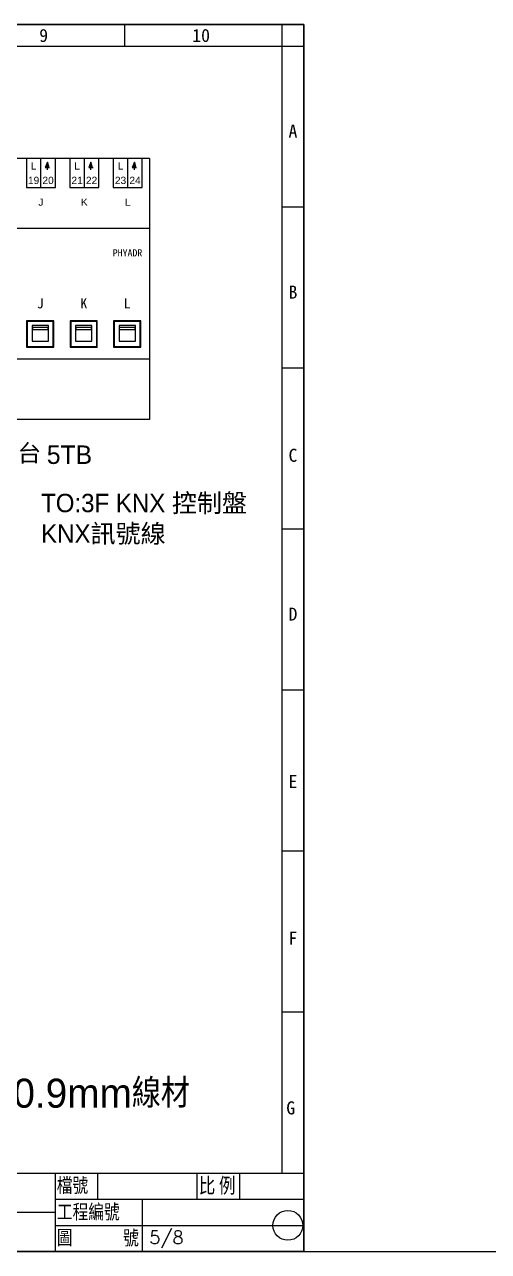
# Model space of a CAD drawing. Header units: millimetres. Extents: x 21506 to 58194, y 6783 to 13041.
# Drawn here: x 43531 to 44590, y 10241 to 13041 of the extents above; entities that cross this region are included whole.
import ezdxf
from ezdxf.enums import TextEntityAlignment as Align

# ---------------------------------------------------------------- set-up
doc = ezdxf.new("R2010")
doc.units = ezdxf.units.MM
doc.linetypes.add('DASH1', pattern=[1.5, 1, -0.5])
doc.layers.add('075KW40IMRV50U03AFO80B4B5', color=7, linetype='Continuous')
doc.layers.add('TEXT', color=11, linetype='Continuous')
doc.styles.add('ARIAL', font='arial.ttf')
doc.styles.add('chineset', font='ds1.shx', dxfattribs={"bigfont": 'chineset.shx'})
doc.styles.get("Standard").update_dxf_attribs({"font": ''})
doc.styles.add('T2', font='simplex', dxfattribs={"bigfont": 'stsl'})
doc.styles.get('Standard').set_extended_font_data('MingLiU')

msp = doc.modelspace()

# ---------------------------------------------------------------- hatches: boundary and pattern name
h = msp.add_hatch(color=256)
h.dxf.hatch_style = 1
h.paths.add_polyline_path([(43582.792, 12726.691), (43577.83, 12715.113), (43587.753, 12715.113)])
h = msp.add_hatch(color=256)
h.dxf.hatch_style = 1
h.paths.add_polyline_path([(43682.03, 12726.691), (43677.068, 12715.113), (43686.992, 12715.113)])
h = msp.add_hatch(color=256)
h.dxf.hatch_style = 1
h.paths.add_polyline_path([(43781.268, 12726.691), (43776.306, 12715.113), (43786.23, 12715.113)])

# ---------------------------------------------------------------- linework, layer by layer
at = {"color": 7}
for p, q in [((44168.105, 13041.008), (40159.679, 13041.008)), ((43759.026, 13041.008), (43759.026, 12991.362)), ((44118.46, 10419.728), (44118.459, 13041.008)), ((44168.105, 13041.008), (44168.105, 10241.005)), ((40159.679, 12991.362), (44168.105, 12991.363)), ((44168.105, 12623.986), (44118.459, 12623.986)), ((44168.105, 12256.61), (44118.459, 12256.61)), ((44168.105, 11889.234), (44118.459, 11889.234)), ((44168.105, 11521.857), (44118.459, 11521.857)), ((44168.105, 11154.481), (44118.459, 11154.481)), ((44168.105, 10787.105), (44118.46, 10787.105)), ((40159.679, 10419.728), (44168.105, 10419.728)), ((43600.563, 10419.728), (43600.563, 10241.005)), ((43697.138, 10419.728), (43697.138, 10360.154)), ((43924.426, 10360.154), (43924.426, 10419.728)), ((44021.001, 10419.728), (44021.001, 10360.154)), ((43600.563, 10360.154), (44168.105, 10360.154)), ((43799.145, 10360.154), (43799.145, 10241.005)), ((43600.563, 10300.579), (44168.105, 10300.579)), ((40159.679, 10241.004), (44168.105, 10241.005))]:
    msp.add_line(p, q, dxfattribs=at)
for p, q in [((40159.679, 13041.008), (44168.105, 13041.008)), ((44168.105, 13041.008), (44168.105, 10241.004)), ((44168.105, 10241.004), (44168.105, 13041.008)), ((43816.001, 12734.961), (42558.985, 12734.961)), ((43534.826, 12734.961), (43534.826, 12668.802)), ((43567.906, 12668.802), (43567.906, 12734.961)), ((43582.792, 12726.691), (43577.83, 12715.113)), ((43577.83, 12715.113), (43587.753, 12715.113)), ((43586.099, 12716.767), (43582.792, 12726.691)), ((43582.792, 12709.324), (43582.792, 12716.767)), ((43600.985, 12668.802), (43600.985, 12734.961)), ((43634.065, 12734.961), (43634.065, 12668.802)), ((43667.144, 12668.802), (43667.144, 12734.961)), ((43682.03, 12726.691), (43677.068, 12715.113)), ((43677.068, 12715.113), (43686.992, 12715.113)), ((43685.338, 12716.767), (43682.03, 12726.691)), ((43682.03, 12709.324), (43682.03, 12716.767)), ((43700.223, 12668.802), (43700.223, 12734.961)), ((43733.303, 12734.961), (43733.303, 12668.802)), ((43766.382, 12668.802), (43766.382, 12734.961)), ((43781.268, 12726.691), (43776.306, 12715.113)), ((43776.306, 12715.113), (43786.23, 12715.113)), ((43784.576, 12716.767), (43781.268, 12726.691)), ((43781.268, 12709.324), (43781.268, 12716.767)), ((43799.461, 12668.802), (43799.461, 12734.961)), ((43816.001, 12734.961), (43816.001, 12139.532)), ((43534.826, 12668.802), (43600.985, 12668.802)), ((43634.065, 12668.802), (43700.223, 12668.802)), ((43733.303, 12668.802), (43799.461, 12668.802)), ((42558.985, 12576.18), (43816.001, 12576.18)), ((43597.539, 12364.472), (43535.516, 12364.472)), ((43535.516, 12364.472), (43535.516, 12304.929)), ((43536.894, 12363.149), (43535.516, 12364.472)), ((43596.161, 12363.149), (43536.894, 12363.149)), ((43536.894, 12363.149), (43536.894, 12306.252)), ((43585.135, 12353.887), (43547.92, 12353.887)), ((43547.92, 12353.887), (43547.92, 12318.161)), ((43549.299, 12350.579), (43583.756, 12350.579)), ((43549.299, 12344.624), (43549.299, 12350.579)), ((43583.756, 12350.579), (43583.756, 12344.624)), ((43585.135, 12318.161), (43585.135, 12353.887)), ((43596.161, 12363.149), (43597.539, 12364.472)), ((43596.161, 12306.252), (43596.161, 12363.149)), ((43597.539, 12304.929), (43597.539, 12364.472)), ((43696.778, 12364.472), (43634.754, 12364.472)), ((43634.754, 12364.472), (43634.754, 12304.929)), ((43636.132, 12363.149), (43634.754, 12364.472)), ((43695.399, 12363.149), (43636.132, 12363.149)), ((43636.132, 12363.149), (43636.132, 12306.252)), ((43684.373, 12353.887), (43647.158, 12353.887)), ((43647.158, 12353.887), (43647.158, 12318.161)), ((43648.537, 12350.579), (43682.994, 12350.579)), ((43648.537, 12344.624), (43648.537, 12350.579)), ((43682.994, 12350.579), (43682.994, 12344.624)), ((43684.373, 12318.161), (43684.373, 12353.887)), ((43695.399, 12363.149), (43696.778, 12364.472)), ((43695.399, 12306.252), (43695.399, 12363.149)), ((43696.778, 12304.929), (43696.778, 12364.472)), ((43796.016, 12364.472), (43733.992, 12364.472)), ((43733.992, 12364.472), (43733.992, 12304.929)), ((43735.37, 12363.149), (43733.992, 12364.472)), ((43794.637, 12363.149), (43735.37, 12363.149)), ((43735.37, 12363.149), (43735.37, 12306.252)), ((43783.611, 12353.887), (43746.397, 12353.887)), ((43746.397, 12353.887), (43746.397, 12318.161)), ((43747.775, 12350.579), (43782.233, 12350.579)), ((43747.775, 12344.624), (43747.775, 12350.579)), ((43782.233, 12350.579), (43782.233, 12344.624)), ((43783.611, 12318.161), (43783.611, 12353.887)), ((43794.637, 12363.149), (43796.016, 12364.472)), ((43794.637, 12306.252), (43794.637, 12363.149)), ((43796.016, 12304.929), (43796.016, 12364.472)), ((43583.756, 12344.624), (43549.299, 12344.624)), ((43682.994, 12344.624), (43648.537, 12344.624)), ((43782.233, 12344.624), (43747.775, 12344.624)), ((43535.516, 12304.929), (43536.894, 12306.252)), ((43535.516, 12304.929), (43597.539, 12304.929)), ((43536.894, 12306.252), (43596.161, 12306.252)), ((43547.92, 12318.161), (43585.135, 12318.161)), ((43596.161, 12306.252), (43597.539, 12304.929)), ((43634.754, 12304.929), (43636.132, 12306.252)), ((43634.754, 12304.929), (43696.778, 12304.929)), ((43636.132, 12306.252), (43695.399, 12306.252)), ((43647.158, 12318.161), (43684.373, 12318.161)), ((43695.399, 12306.252), (43696.778, 12304.929)), ((43733.992, 12304.929), (43735.37, 12306.252)), ((43733.992, 12304.929), (43796.016, 12304.929)), ((43735.37, 12306.252), (43794.637, 12306.252)), ((43746.397, 12318.161), (43783.611, 12318.161)), ((43794.637, 12306.252), (43796.016, 12304.929)), ((42558.985, 12278.466), (43816.001, 12278.466)), ((43816.001, 12139.532), (42558.985, 12139.532)), ((44168.105, 10241.004), (40159.679, 10241.004)), ((44168.105, 10241.005), (44823.076, 10241.005))]:
    msp.add_line(p, q)
at = {"color": 7, "linetype": 'DASH1'}
msp.add_line((42678.742, 10330.366), (43600.563, 10330.366), dxfattribs=at)
at = {"layer": '075KW40IMRV50U03AFO80B4B5', "color": 0}
msp.add_circle((44131.717, 10300.579), 34.075, dxfattribs=at)

# ---------------------------------------------------------------- texts
at = {"color": 7, "oblique": 0, "width": 1}
for s, height, p in [('9', 29.787, (43574.293, 13001.292)), ('10', 29.7873, (43933.726, 13001.291))]:
    msp.add_text(s, height=height, rotation=0.000118, dxfattribs=at).set_placement(p, align=Align.CENTER)
at = {"color": 7, "width": 1}
for s, oblique, p in [('A', 0, (44143.282, 12797.745)), ('B', 0, (44143.282, 12430.369)), ('C', 360, (44143.282, 12058.028)), ('D', 360, (44143.282, 11695.616)), ('E', 360, (44143.282, 11313.346))]:
    msp.add_text(s, height=29.787, rotation=0.000118, dxfattribs=dict(at, oblique=oblique)).set_placement(p, align=Align.MIDDLE)
at = {"style": 'ARIAL'}
for s, height, p in [('L', 16.54, (43551.366, 12718.421)), ('L', 16.54, (43650.604, 12718.421)), ('L', 16.54, (43749.842, 12718.421)), ('19', 16.5397, (43551.366, 12685.342)), ('20', 16.5397, (43584.446, 12685.342)), ('21', 16.5397, (43650.604, 12685.342)), ('22', 16.5397, (43683.684, 12685.342)), ('23', 16.5397, (43749.842, 12685.342)), ('24', 16.5397, (43782.922, 12685.342)), ('J', 16.54, (43567.906, 12635.723)), ('K', 16.54, (43667.144, 12635.723)), ('L', 16.54, (43766.382, 12635.723))]:
    msp.add_text(s, height=height, dxfattribs=at).set_placement(p, align=Align.MIDDLE_CENTER)
for s, p in [('J', (43566.528, 12404.829)), ('K', (43665.766, 12404.829)), ('L', (43765.004, 12404.829))]:
    msp.add_text(s, height=23.156).set_placement(p, align=Align.MIDDLE_CENTER)
at = {"color": 7, "width": 1}
for s, p in [('F', (44143.282, 10955.899)), ('G', (44138.318, 10568.665))]:
    msp.add_text(s, height=29.787, rotation=0.000118, dxfattribs=at).set_placement(p, align=Align.MIDDLE)
at = {"color": 7, "style": 'T2', "width": 1}
for s, height, p in [('檔號', 37.7305, (43604.165, 10371.888)), ('比', 39.716, (43928.329, 10370.23)), ('例', 39.716, (43974.298, 10370.23)), ('工程編號', 37.7305, (43604.513, 10311.304)), ('圖', 37.731, (43604.313, 10252.68))]:
    msp.add_text(s, height=height, rotation=0.000118, dxfattribs=at).set_placement(p)
at = {"color": 7, "style": 'T2', "oblique": 360, "width": 1}
msp.add_text('號', height=37.731, rotation=0.000118, dxfattribs=at).set_placement((43755.659, 10251.912))
at = {"color": 7, "style": 'T2'}
msp.add_text('5/8', height=29.4737, rotation=0.000118, dxfattribs=at).set_placement((43815.41, 10258.467))
at = {"color": 7, "insert": (43488.055, 12060.834), "char_height": 39.29829, "width": 302.30307, "attachment_point": 5}
msp.add_mtext('{\\fMicrosoft JhengHei|b0|i0|c136|p34;端子台}', dxfattribs=at)
at = {"color": 2, "insert": (43568.479, 11911.821), "char_height": 41.91818, "width": 524.13888, "attachment_point": 4}
msp.add_mtext('{\\fPMingLiU|b0|i0|c136|p18;\\C0;TO:3F KNX 控制盤\\PKNX訊號線}', dxfattribs=at)
at = {"color": 3, "insert": (42909.73, 10678.948), "char_height": 92.62224, "width": 1208.72946, "attachment_point": 4}
msp.add_mtext('{\\Fds1.shx,chineset.shx|c136;備註:\\P\\H0.7143x;線材使用本公司提供0.9mm線材}', dxfattribs=at)
msp.add_attdef('PHYADR', text='PhyAdr', height=16.5397).set_placement((43799.461, 12519.945), align=Align.MIDDLE_RIGHT)
at = {"layer": 'TEXT', "color": 1, "style": 'chineset'}
msp.add_text('5TB', height=42.1431, dxfattribs=at).set_placement((43581.546, 12059.332), align=Align.MIDDLE_LEFT)

doc.saveas('drawing.dxf')
